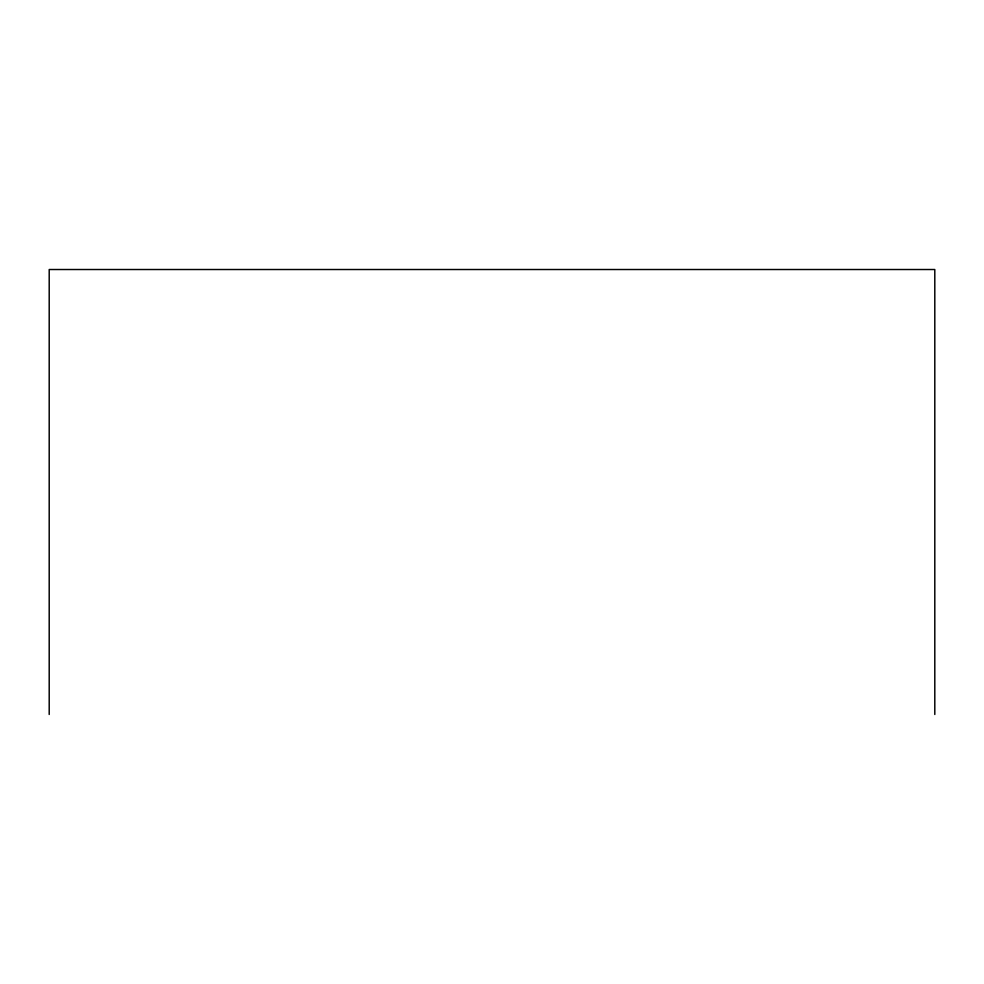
<?xml version="1.0" encoding="UTF-8"?>
<svg xmlns="http://www.w3.org/2000/svg" width="984" height="984" viewBox="0 0 984 984"><rect width="100%" height="100%" fill="white"/><g stroke="black" fill="none" stroke-linecap="round" stroke-linejoin="round"><path stroke-width="1.48" d="M934.8 714.482L934.8 269.518L49.2 269.518L49.2 714.482"/></g></svg>
